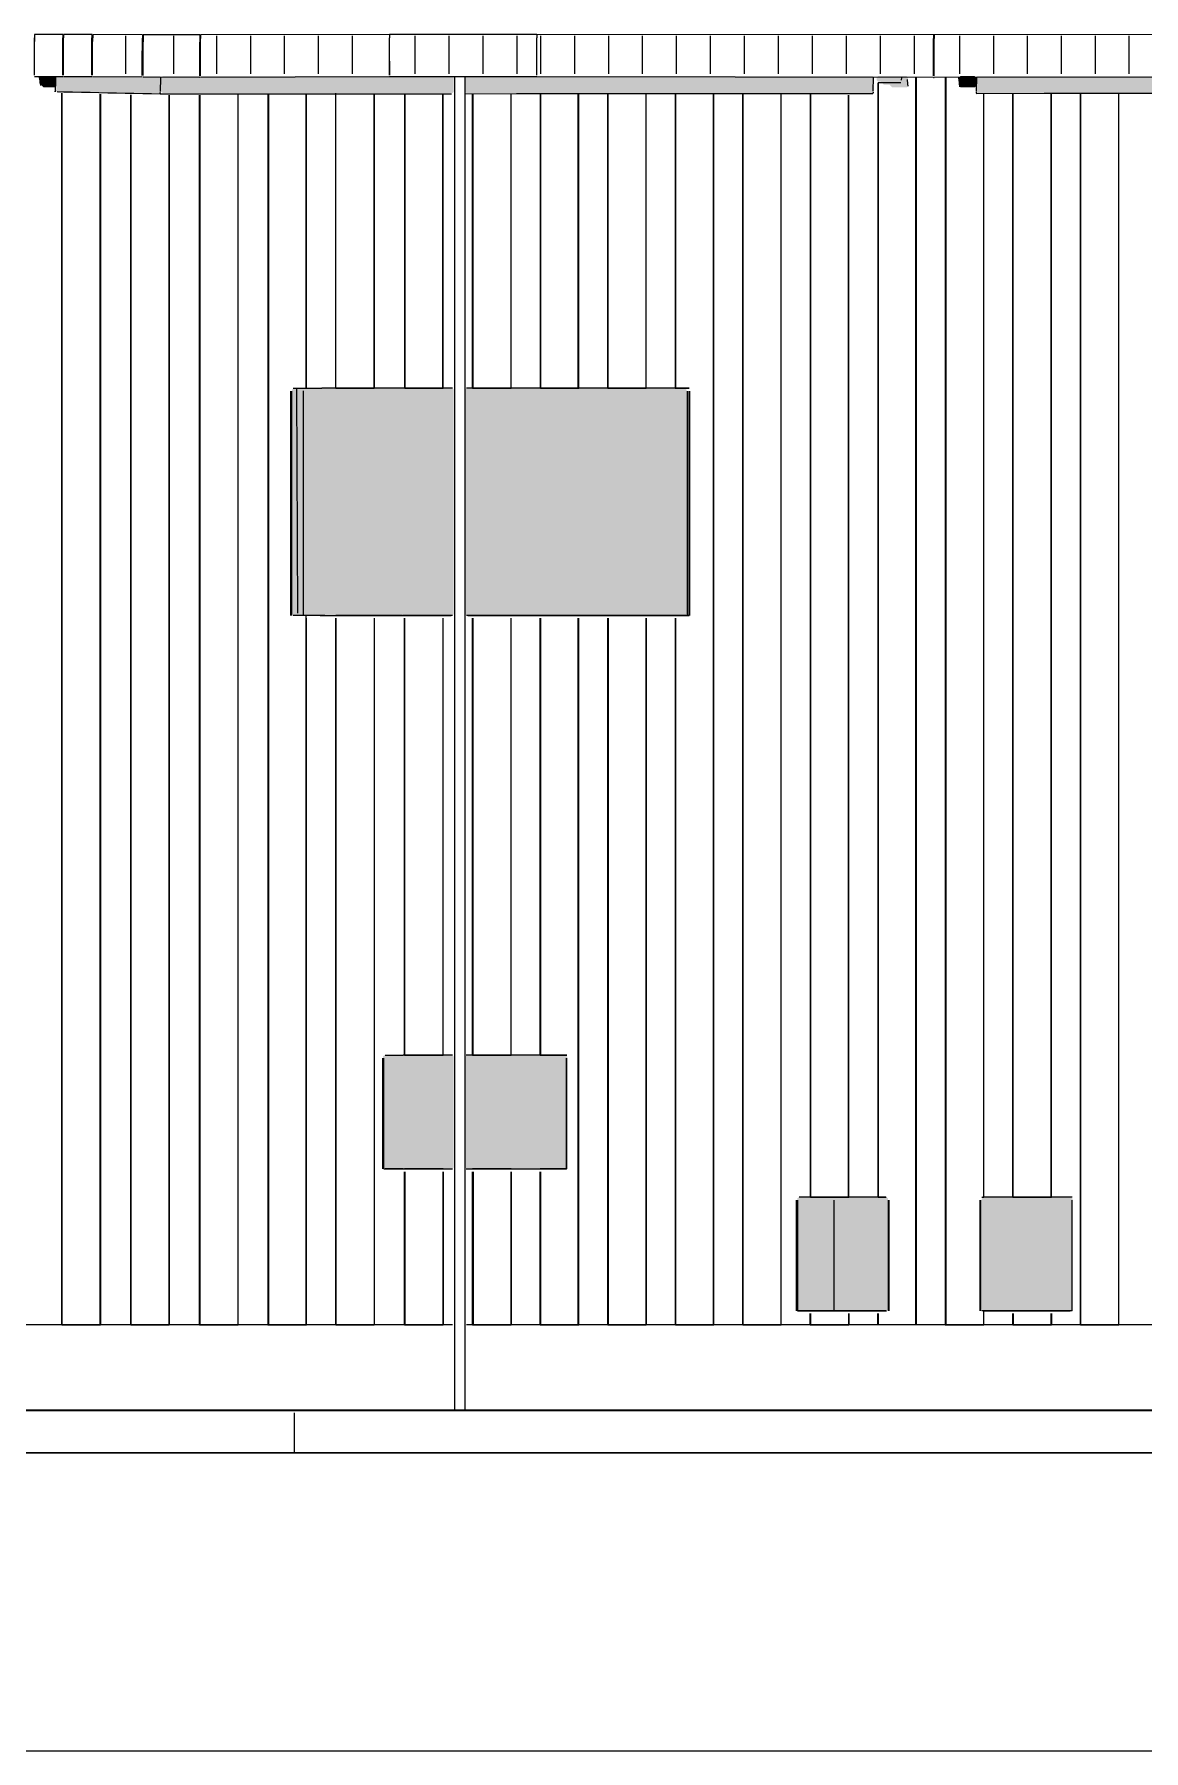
# Model space of a CAD drawing. Header units: millimetres. Extents: x 0 to 84100, y 0 to 59400.
# Drawn here: x 26707 to 30615, y 29193 to 35240 of the extents above; entities that cross this region are included whole.
import ezdxf

# ---------------------------------------------------------------- set-up
doc = ezdxf.new("R2010")
doc.units = ezdxf.units.MM
for name, color, linetype, lineweight in [('01_切断（構造・壁）', 7, 'Continuous', 35), ('09_立面の外形', 7, 'Continuous', 30), ('10_見えがかり', 7, 'Continuous', 13), ('12_見えがかり（ガラス）', 5, 'Continuous', 9), ('50_寸法', 3, 'Continuous', 9)]:
    doc.layers.add(name, color=color, linetype=linetype, lineweight=lineweight)

msp = doc.modelspace()

# ---------------------------------------------------------------- hatches: boundary and pattern name
at = {"layer": '10_見えがかり', "true_color": 0xe9dcc4}
for points in [[(26784.3, 35058.1), (26779.3, 35053.1), (26739.3, 35053.1), (26724.3, 35068.1), (26724.3, 35088.1), (26729.3, 35093.1), (26779.3, 35093.1), (26784.3, 35088.1)], [(29779.3, 35053.1), (29729.3, 35053.1), (29719.3, 35063.1), (29699.3, 35063.1), (29689.3, 35073.1), (29679.3, 35073.1), (29674.3, 35078.1), (29674.3, 35088.1), (29679.3, 35093.1), (29779.3, 35093.1), (29784.3, 35088.1), (29784.3, 35058.1)], [(30024.3, 35058.1), (30019.3, 35053.1), (29969.3, 35053.1), (29964.3, 35058.1), (29964.3, 35088.1), (29969.3, 35093.1), (30019.3, 35093.1), (30024.3, 35088.1)]]:
    msp.add_hatch(color=8, dxfattribs=at).paths.add_polyline_path(points)
at = {"layer": '10_見えがかり', "true_color": 0xbdbdbd}
for points in [[(27154.3, 35088.1), (27154.3, 35038.1), (27149.3, 35033.1), (26789.3, 35033.1), (26784.3, 35038.1), (26784.3, 35088.1), (26789.3, 35093.1), (27149.3, 35093.1)], [(28184.3, 35038.1), (28179.3, 35033.1), (27159.3, 35033.1), (27154.3, 35038.1), (27154.3, 35088.1), (27159.3, 35093.1), (28179.3, 35093.1), (28184.3, 35088.1)], [(29664.3, 35038.1), (29659.3, 35033.1), (28229.3, 35033.1), (28224.3, 35038.1), (28224.3, 35088.1), (28229.3, 35093.1), (29659.3, 35093.1), (29664.3, 35088.1)], [(32904.3, 35088.1), (32904.3, 35038.1), (32899.3, 35033.1), (30029.3, 35033.1), (30024.3, 35038.1), (30024.3, 35088.1), (30029.3, 35093.1), (32899.3, 35093.1)]]:
    msp.add_hatch(color=8, dxfattribs=at).paths.add_polyline_path(points)
at = {"layer": '12_見えがかり（ガラス）', "true_color": 0xdce9f2}
for points in [[(28184.3, 33988.1), (28184.3, 33198.1), (28179.3, 33193.1), (27619.3, 33193.1), (27614.3, 33198.1), (27614.3, 33988.1), (27619.3, 33993.1), (28179.3, 33993.1)], [(29004.3, 33988.1), (29004.3, 33198.1), (28999.3, 33193.1), (28229.3, 33193.1), (28224.3, 33198.1), (28224.3, 33988.1), (28229.3, 33993.1), (28999.3, 33993.1)], [(28184.3, 31638.1), (28184.3, 31248.1), (28179.3, 31243.1), (27939.3, 31243.1), (27934.3, 31248.1), (27934.3, 31638.1), (27939.3, 31643.1), (28179.3, 31643.1)], [(28584.3, 31638.1), (28584.3, 31248.1), (28579.3, 31243.1), (28229.3, 31243.1), (28224.3, 31248.1), (28224.3, 31638.1), (28229.3, 31643.1), (28579.3, 31643.1)], [(29709.3, 31143.1), (29714.3, 31138.1), (29714.3, 30748.1), (29709.3, 30743.1), (29399.3, 30743.1), (29394.3, 30748.1), (29394.3, 31138.1), (29399.3, 31143.1)], [(30359.3, 31143.1), (30364.3, 31138.1), (30364.3, 30748.1), (30359.3, 30743.1), (30049.3, 30743.1), (30044.3, 30748.1), (30044.3, 31138.1), (30049.3, 31143.1)]]:
    msp.add_hatch(color=8, dxfattribs=at).paths.add_polyline_path(points)

# ---------------------------------------------------------------- linework, layer by layer
at = {"layer": '01_切断（構造・壁）'}
msp.add_lwpolyline([(3834.3, 30393.1), (76265.7, 30393.1)], dxfattribs=at)
at = {"layer": '09_立面の外形'}
msp.add_lwpolyline([(69291.9, 30243.1), (12572.3, 30243.1)], dxfattribs=at)
at = {"layer": '09b_立面_大和張り'}
for points in [[(27029, 35101.1), (27029, 35235.1)], [(27198.3, 35101.1), (27198.3, 35235.1)], [(27349.2, 35101.1), (27349.2, 35235.1)], [(27468.8, 35101.1), (27468.8, 35235.1)], [(27588.3, 35101.1), (27588.3, 35235.1)], [(27707.9, 35101.1), (27707.9, 35235.1)], [(27827.5, 35101.1), (27827.5, 35235.1)], [(28048.6, 35101.1), (28048.6, 35235.1)], [(28168.2, 35101.1), (28168.2, 35235.1)], [(28287.9, 35101.1), (28287.9, 35235.1)], [(28407.6, 35101.1), (28407.6, 35235.1)], [(28490.4, 35101.1), (28490.4, 35235.1)], [(28610.1, 35101.1), (28610.1, 35235.1)], [(28729.9, 35101.1), (28729.9, 35235.1)], [(28849.6, 35101.1), (28849.6, 35235.1)], [(28969.3, 35101.1), (28969.3, 35235.1)], [(29089, 35101.1), (29089, 35235.1)], [(29208.7, 35101.1), (29208.7, 35235.1)], [(29328.5, 35101.1), (29328.5, 35235.1)], [(29448.2, 35101.1), (29448.2, 35235.1)], [(29567.9, 35101.1), (29567.9, 35235.1)], [(29687.6, 35101.1), (29687.6, 35235.1)], [(29807.3, 35101.1), (29807.3, 35235.1)], [(29967.1, 35101.1), (29967.1, 35235.1)], [(30086.5, 35101.1), (30086.5, 35235.1)], [(30205.8, 35101.1), (30205.8, 35235.1)], [(30325.1, 35101.1), (30325.1, 35235.1)], [(30444.5, 35101.1), (30444.5, 35235.1)], [(30563.8, 35101.1), (30563.8, 35235.1)]]:
    msp.add_lwpolyline(points, dxfattribs=at)
at = {"layer": '10_見えがかり'}
for points in [[(26806.7, 35240.3), (26707, 35240.3)], [(26707, 35240.3), (26707, 35215.3)], [(26707, 35240.3), (26707, 35227.8)], [(26707, 35215.3), (26707, 35227.8)], [(26707, 35202.8), (26707, 35215.3)], [(26707, 35190.3), (26707, 35202.8)], [(26806.7, 35240.3), (26806.7, 35215.3)], [(26806.7, 35240.3), (26806.7, 35227.8)], [(26806.7, 35215.3), (26806.7, 35227.8)], [(26806.7, 35202.8), (26806.7, 35215.3)], [(26806.7, 35190.3), (26806.7, 35202.8)], [(26909.2, 35240.3), (26809.3, 35240.3)], [(26809.3, 35240.3), (26809.3, 35227.8)], [(26809.3, 35215.3), (26809.3, 35227.8)], [(26809.3, 35202.8), (26809.3, 35215.3)], [(26809.3, 35190.3), (26809.3, 35202.8)], [(26909.2, 35240.3), (26909.2, 35227.8)], [(26909.2, 35215.3), (26909.2, 35227.8)], [(26909.2, 35202.8), (26909.2, 35215.3)], [(26909.2, 35190.3), (26909.2, 35202.8)], [(26911.8, 35190.3), (26911.9, 35202.8)], [(26911.9, 35202.8), (26912, 35215.3)], [(26912.2, 35240.3), (26912, 35215.3)], [(26912, 35215.3), (26912.1, 35227.8)], [(26912.2, 35240.3), (26912.1, 35227.8)], [(27087.5, 35239), (26912.2, 35240.3)], [(27087.1, 35189), (27087.2, 35201.5)], [(27087.2, 35201.5), (27087.3, 35214)], [(27087.5, 35239), (27087.3, 35214)], [(27087.3, 35214), (27087.4, 35226.5)], [(27087.5, 35239), (27087.4, 35226.5)], [(27090.2, 35201.5), (27090.3, 35214)], [(27090.2, 35189), (27090.2, 35201.5)], [(27090.4, 35239), (27090.3, 35214)], [(27290.1, 35238.2), (27090.4, 35239)], [(27289.9, 35200.7), (27290, 35213.2)], [(27289.9, 35188.2), (27289.9, 35200.7)], [(27290.1, 35238.2), (27290, 35213.2)], [(27958.1, 35240), (27291.8, 35238.2)], [(27291.8, 35238.2), (27291.8, 35225.7)], [(27291.9, 35213.2), (27291.8, 35225.7)], [(27291.9, 35200.7), (27291.9, 35213.2)], [(27291.9, 35188.2), (27291.9, 35200.7)], [(28477.2, 35240.3), (27957.5, 35240)], [(27957.5, 35240), (27957.5, 35227.5)], [(27957.5, 35215), (27957.5, 35227.5)], [(27957.5, 35202.5), (27957.5, 35215)], [(27957.5, 35190), (27957.5, 35202.5)], [(27958.1, 35240), (27958.1, 35227.5)], [(27958.2, 35215), (27958.1, 35227.5)], [(27958.2, 35202.5), (27958.2, 35215)], [(27958.2, 35190), (27958.2, 35202.5)], [(28476.8, 35215.3), (28476.9, 35227.8)], [(28476.8, 35202.8), (28476.8, 35215.3)], [(28476.8, 35190.3), (28476.8, 35202.8)], [(29874.2, 35238.3), (28476.9, 35240.3)], [(28476.9, 35240.3), (28476.9, 35227.8)], [(28477.2, 35240.3), (28477.2, 35227.8)], [(28477.2, 35215.3), (28477.2, 35227.8)], [(28477.2, 35202.8), (28477.2, 35215.3)], [(28477.2, 35190.3), (28477.2, 35202.8)], [(29874.2, 35238.3), (29874.1, 35225.8)], [(29874.1, 35213.3), (29874.1, 35225.8)], [(29874.1, 35200.8), (29874.1, 35213.3)], [(29874.1, 35188.3), (29874.1, 35200.8)], [(29875.3, 35238.3), (29874.3, 35238.3)], [(29875.3, 35238.3), (29876.4, 35238.3)], [(33058.8, 35240.3), (29876.4, 35238.3)], [(29876.4, 35238.3), (29876.4, 35225.8)], [(29876.4, 35213.3), (29876.4, 35225.8)], [(29876.4, 35200.8), (29876.4, 35213.3)], [(29876.4, 35188.3), (29876.4, 35200.8)], [(26707, 35177.8), (26707, 35190.3)], [(26707, 35165.3), (26707, 35177.8)], [(26707, 35152.8), (26707, 35165.3)], [(26707, 35140.3), (26707, 35152.8)], [(26707, 35127.8), (26707, 35140.3)], [(26806.7, 35177.8), (26806.7, 35190.3)], [(26806.7, 35165.3), (26806.7, 35177.8)], [(26806.7, 35152.8), (26806.7, 35165.3)], [(26806.7, 35140.3), (26806.7, 35152.8)], [(26806.7, 35127.8), (26806.7, 35140.3)], [(26809.3, 35177.8), (26809.3, 35190.3)], [(26809.3, 35165.3), (26809.3, 35177.8)], [(26809.3, 35152.8), (26809.3, 35165.3)], [(26809.3, 35140.3), (26809.3, 35152.8)], [(26809.3, 35127.8), (26809.3, 35140.3)], [(26909.2, 35177.8), (26909.2, 35190.3)], [(26909.2, 35165.3), (26909.2, 35177.8)], [(26909.2, 35152.8), (26909.2, 35165.3)], [(26909.2, 35140.3), (26909.2, 35152.8)], [(26909.2, 35127.8), (26909.2, 35140.3)], [(26911.3, 35127.8), (26911.4, 35140.3)], [(26911.4, 35140.3), (26911.5, 35152.8)], [(26911.5, 35152.8), (26911.6, 35165.3)], [(26911.6, 35165.3), (26911.7, 35177.8)], [(26911.7, 35177.8), (26911.8, 35190.3)], [(27086.6, 35126.5), (27086.7, 35139)], [(27086.7, 35139), (27086.8, 35151.5)], [(27086.8, 35151.5), (27086.9, 35164)], [(27086.9, 35164), (27087, 35176.5)], [(27087, 35176.5), (27087.1, 35189)], [(27089.9, 35139), (27090, 35151.5)], [(27089.9, 35126.5), (27089.9, 35139)], [(27090, 35151.5), (27090.1, 35164)], [(27090.1, 35176.5), (27090.2, 35189)], [(27090.1, 35164), (27090.1, 35176.5)], [(27289.6, 35125.7), (27289.7, 35138.2)], [(27289.7, 35150.7), (27289.8, 35163.2)], [(27289.7, 35138.2), (27289.7, 35150.7)], [(27289.8, 35175.7), (27289.9, 35188.2)], [(27289.8, 35163.2), (27289.8, 35175.7)], [(27292, 35175.7), (27291.9, 35188.2)], [(27292, 35163.2), (27292, 35175.7)], [(27292, 35150.7), (27292, 35163.2)], [(27292.1, 35138.2), (27292, 35150.7)], [(27292.1, 35125.7), (27292.1, 35138.2)], [(27957.5, 35177.5), (27957.5, 35190)], [(27957.5, 35165), (27957.5, 35177.5)], [(27957.5, 35152.5), (27957.5, 35165)], [(27957.6, 35140), (27957.5, 35152.5)], [(27957.6, 35127.5), (27957.6, 35140)], [(27958.3, 35177.5), (27958.2, 35190)], [(27958.3, 35165), (27958.3, 35177.5)], [(27958.3, 35152.5), (27958.3, 35165)], [(27958.4, 35140), (27958.3, 35152.5)], [(27958.4, 35127.5), (27958.4, 35140)], [(28476.7, 35152.8), (28476.8, 35165.3)], [(28476.7, 35140.3), (28476.7, 35152.8)], [(28476.7, 35127.8), (28476.7, 35140.3)], [(28476.8, 35177.8), (28476.8, 35190.3)], [(28476.8, 35165.3), (28476.8, 35177.8)], [(28477.3, 35177.8), (28477.2, 35190.3)], [(28477.3, 35165.3), (28477.3, 35177.8)], [(28477.3, 35152.8), (28477.3, 35165.3)], [(28477.3, 35140.3), (28477.3, 35152.8)], [(28477.3, 35127.8), (28477.3, 35140.3)], [(29874, 35163.3), (29874.1, 35175.8)], [(29874, 35150.8), (29874, 35163.3)], [(29874, 35138.3), (29874, 35150.8)], [(29874, 35125.8), (29874, 35138.3)], [(29874.1, 35175.8), (29874.1, 35188.3)], [(29876.4, 35175.8), (29876.4, 35188.3)], [(29876.4, 35163.3), (29876.4, 35175.8)], [(29876.4, 35150.8), (29876.4, 35163.3)], [(29876.4, 35138.3), (29876.4, 35150.8)], [(29876.4, 35125.8), (29876.4, 35138.3)], [(26707, 35115.3), (26707, 35127.8)], [(26707, 35102.8), (26707, 35115.3)], [(26707, 35096.6), (26707, 35102.8)], [(26806.7, 35090.3), (26707, 35090.3)], [(26725.8, 35083.9), (26724, 35090.3)], [(26729.4, 35060.1), (26725.8, 35083.9)], [(26780.7, 35086.4), (26779.8, 35037.8)], [(26806.7, 35115.3), (26806.7, 35127.8)], [(26806.7, 35102.8), (26806.7, 35115.3)], [(26806.7, 35096.6), (26806.7, 35102.8)], [(26809.3, 35115.3), (26809.3, 35127.8)], [(26809.3, 35102.8), (26809.3, 35115.3)], [(26809.3, 35096.6), (26809.3, 35102.8)], [(26909.2, 35090.3), (26809.3, 35090.3)], [(26909.2, 35115.3), (26909.2, 35127.8)], [(26909.2, 35102.8), (26909.2, 35115.3)], [(26909.2, 35096.6), (26909.2, 35102.8)], [(26911.1, 35102.8), (26911.2, 35115.3)], [(26911.1, 35096.6), (26911.1, 35102.8)], [(27086.3, 35089), (26911.1, 35090.3)], [(26911.2, 35115.3), (26911.3, 35127.8)], [(27086.4, 35101.5), (27086.5, 35114)], [(27086.4, 35095.3), (27086.4, 35101.5)], [(27086.5, 35114), (27086.6, 35126.5)], [(27289.5, 35088.2), (27089.7, 35089)], [(27089.8, 35114), (27089.9, 35126.5)], [(27089.8, 35101.5), (27089.8, 35114)], [(27089.8, 35095.3), (27089.8, 35101.5)], [(27151.1, 35087.6), (27150.2, 35039.1)], [(27151.1, 35087.6), (27150.3, 35039.1)], [(27289.5, 35100.7), (27289.6, 35113.2)], [(27289.5, 35094.4), (27289.5, 35100.7)], [(27289.6, 35113.2), (27289.6, 35125.7)], [(27292.1, 35113.2), (27292.1, 35125.7)], [(27292.2, 35100.7), (27292.1, 35113.2)], [(27292.2, 35094.4), (27292.2, 35100.7)], [(27958.5, 35090), (27292.2, 35088.2)], [(27957.6, 35115), (27957.6, 35127.5)], [(27957.6, 35102.5), (27957.6, 35115)], [(27957.6, 35096.3), (27957.6, 35102.5)], [(28477.3, 35090.3), (27957.6, 35090)], [(27958.4, 35115), (27958.4, 35127.5)], [(27958.5, 35102.5), (27958.4, 35115)], [(27958.5, 35096.3), (27958.5, 35102.5)], [(28188.2, 30393.1), (28188.2, 35090.3)], [(28224.2, 30393.1), (28224.2, 35090.3)], [(28476.7, 35115.3), (28476.7, 35127.8)], [(28476.7, 35102.8), (28476.7, 35115.3)], [(28476.7, 35096.6), (28476.7, 35102.8)], [(29873.9, 35088.3), (28476.7, 35090.3)], [(28477.3, 35115.3), (28477.3, 35127.8)], [(28477.3, 35102.8), (28477.3, 35115.3)], [(28477.3, 35096.6), (28477.3, 35102.8)], [(29661.4, 35089), (29660.5, 35040.5)], [(29760.9, 35078.7), (29762.1, 35088.5)], [(29784.3, 35066.2), (29782.4, 35081)], [(29812.2, 30693.1), (29812.2, 35089.4)], [(29813.7, 30693.1), (29813.7, 35089.4)], [(29874, 35113.3), (29874, 35125.8)], [(29874, 35100.8), (29874, 35113.3)], [(29874, 35094.5), (29874, 35100.8)], [(29874.4, 35088.3), (29875.4, 35088.3)], [(29875.4, 35088.3), (29876.5, 35088.3)], [(29876.5, 35113.3), (29876.4, 35125.8)], [(29876.5, 35100.8), (29876.5, 35113.3)], [(29876.5, 35094.5), (29876.5, 35100.8)], [(33058.8, 35090.3), (29876.5, 35088.3)], [(29915.7, 35089.5), (29915.7, 30693.1)], [(29917.2, 35089.5), (29917.2, 30693.1)], [(29964.1, 35081.7), (29962.7, 35089.3)], [(29966.8, 35055.9), (29964.1, 35081.7)], [(30026.1, 35089.1), (30024.8, 35040.7)], [(26779.8, 35037.8), (26780.1, 35039)], [(26780.1, 35039), (26780.5, 35040.2)], [(26780.5, 35040.2), (26780.8, 35041.4)], [(26780.8, 35041.4), (26781.1, 35042.6)], [(26781.1, 35042.6), (26781.4, 35043.8)], [(26781.4, 35043.8), (26781.7, 35045)], [(26810.7, 35037.1), (26787.5, 35037.7)], [(26804, 30693.1), (26804, 35032.7)], [(26804.9, 30693.1), (26804.9, 35032.7)], [(26841.5, 35036.4), (26810.7, 35037.1)], [(26872.4, 35035.7), (26841.5, 35036.4)], [(26903.3, 35035), (26872.4, 35035.7)], [(26934.1, 35034.3), (26903.3, 35035)], [(26965, 35033.6), (26934.1, 35034.3)], [(26938.7, 30693.1), (26938.7, 35029.4)], [(26939.6, 35029.4), (26939.6, 30693.1)], [(26995.8, 35032.9), (26965, 35033.6)], [(27026.7, 35032.2), (26995.8, 35032.9)], [(27057.5, 35031.5), (27026.7, 35032.2)], [(27046.7, 30693.1), (27046.7, 35027.4)], [(27047.2, 30693.1), (27047.2, 35027.4)], [(27088.4, 35030.8), (27057.5, 35031.5)], [(27119.3, 35030.1), (27088.4, 35030.8)], [(27150.1, 35029.4), (27119.3, 35030.1)], [(27149.6, 35034.3), (27149.4, 35035.5)], [(27149.5, 35035.5), (27149.6, 35034.2)], [(27149.7, 35033.1), (27149.6, 35034.3)], [(27149.6, 35034.2), (27149.7, 35033)], [(27359.3, 35029.5), (27150.1, 35029.4)], [(27181.6, 35026.5), (27181.6, 30693.1)], [(27182.1, 30693.1), (27182.1, 35026.5)], [(27288.8, 30693.1), (27288.8, 35025.8)], [(27290.6, 30693.1), (27290.6, 35025.8)], [(27568.5, 35029.7), (27359.3, 35029.5)], [(27422.9, 35027.4), (27422.9, 30693.1)], [(27424.7, 30693.1), (27424.7, 35027.4)], [(27529.1, 35029.1), (27529.1, 30693.1)], [(27531.4, 35029.1), (27531.4, 30693.1)], [(27777.6, 35029.8), (27568.5, 35029.7)], [(27662.5, 35032.1), (27662.5, 33993.1)], [(27664.8, 33993.1), (27664.8, 35032.1)], [(27768.4, 33993.1), (27768.4, 35032.5)], [(27768.5, 33993.1), (27768.5, 35032.5)], [(27986.8, 35029.9), (27777.6, 35029.8)], [(27903.4, 33993.1), (27903.4, 35030.6)], [(27903.5, 35030.6), (27903.5, 33993.1)], [(28176.1, 35030), (27986.8, 35029.9)], [(28010.6, 35029.2), (28010.6, 33993.1)], [(28011.6, 35029.2), (28011.6, 33993.1)], [(28145.4, 33993.1), (28145.4, 35026.7)], [(28146.3, 33993.1), (28146.3, 35026.7)], [(28405.2, 35030.1), (28225.9, 35030)], [(28250.6, 33993.1), (28250.6, 35029.2)], [(28252, 33993.1), (28252, 35029.2)], [(28385, 35029.3), (28385, 33993.1)], [(28386.4, 33993.1), (28386.4, 35029.3)], [(28614.4, 35030.3), (28405.2, 35030.1)], [(28488.5, 35029.3), (28488.5, 33993.1)], [(28489.9, 35029.3), (28489.9, 33993.1)], [(28823.6, 35030.4), (28614.4, 35030.3)], [(28622.9, 33993.1), (28622.9, 35029.2)], [(28624.3, 33993.1), (28624.3, 35029.2)], [(28726.4, 33993.1), (28726.4, 35029.5)], [(28727.8, 33993.1), (28727.8, 35029.5)], [(29032.8, 35030.5), (28823.6, 35030.4)], [(28860.7, 35029.5), (28860.7, 33993.1)], [(28862.2, 33993.1), (28862.2, 35029.5)], [(28964.2, 35029.6), (28964.2, 33993.1)], [(28965.7, 35029.6), (28965.7, 33993.1)], [(29242, 35030.6), (29032.8, 35030.5)], [(29098.6, 30693.1), (29098.6, 35031.9)], [(29100, 30693.1), (29100, 35031.9)], [(29202.1, 30693.1), (29202.1, 35029)], [(29203.5, 30693.1), (29203.5, 35029)], [(29451.2, 35030.7), (29242, 35030.6)], [(29336.5, 35029.1), (29336.5, 30693.1)], [(29337.9, 30693.1), (29337.9, 35029.1)], [(29440, 35029.2), (29440, 31143.1)], [(29441.4, 35029.2), (29441.4, 31143.1)], [(29660.4, 35030.9), (29451.2, 35030.7)], [(29574.4, 31143.1), (29574.4, 35026.1)], [(29575.8, 31143.1), (29575.8, 35026.1)], [(29660.9, 35033.3), (29660.6, 35032.1)], [(29661.1, 35034.5), (29660.9, 35033.3)], [(29661.4, 35035.7), (29661.1, 35034.5)], [(29661.6, 35037), (29661.4, 35035.7)], [(29677.9, 35069.4), (29677.9, 31143.1)], [(29679.3, 35069.4), (29679.3, 31143.1)], [(29759.6, 35069), (29679.7, 35069)], [(29785, 35057.9), (29784.3, 35066.2)], [(30264.1, 35031.3), (30024.6, 35031)], [(30025.1, 35033.6), (30025.3, 35034.8)], [(30025.3, 35034.8), (30025.6, 35036.1)], [(30025.6, 35036.1), (30025.8, 35037.3)], [(30025.8, 35037.3), (30026.1, 35038.6)], [(30050.1, 35029.7), (30050.1, 31143.1)], [(30051.5, 31143.1), (30051.5, 35029.7)], [(30153.6, 31143.1), (30153.6, 35029.7)], [(30155, 31143.1), (30155, 35029.7)], [(30503.7, 35031.5), (30264.1, 35031.3)], [(30288, 35029.8), (30288, 31143.1)], [(30289.4, 31143.1), (30289.4, 35029.8)], [(30391.5, 30693.1), (30391.5, 35029.9)], [(30392.9, 30693.1), (30392.9, 35029.9)], [(30743.2, 35031.7), (30503.7, 35031.5)], [(30525.8, 35030), (30525.8, 30693.1)], [(30527.3, 30693.1), (30527.3, 35030)], [(27618.8, 33993.1), (27662.5, 33993.1)], [(27619.9, 33993.1), (27718.8, 33993.1)], [(27621.1, 33993.1), (27664.8, 33993.1)], [(27635, 33201.1), (27631.5, 33990.5)], [(27664.8, 33993.1), (27662.5, 33993.1)], [(27812.1, 33993.1), (27718.8, 33993.1)], [(27768.4, 33993.1), (27903.4, 33993.1)], [(27768.5, 33993.1), (27903.5, 33993.1)], [(28005.7, 33993.1), (27812.1, 33993.1)], [(28179.5, 33993.1), (28005.7, 33993.1)], [(28145.4, 33993.1), (28010.6, 33993.1)], [(28011.6, 33993.1), (28146.3, 33993.1)], [(29013.6, 33993.1), (28228.7, 33993.1)], [(28252, 33993.1), (28250.6, 33993.1)], [(28250.6, 33993.1), (28385, 33993.1)], [(28252, 33993.1), (28386.4, 33993.1)], [(28386.4, 33993.1), (28385, 33993.1)], [(28489.9, 33993.1), (28488.5, 33993.1)], [(28622.9, 33993.1), (28488.5, 33993.1)], [(28489.9, 33993.1), (28624.3, 33993.1)], [(28624.3, 33993.1), (28622.9, 33993.1)], [(28727.8, 33993.1), (28726.4, 33993.1)], [(28726.4, 33993.1), (28860.7, 33993.1)], [(28727.8, 33993.1), (28862.2, 33993.1)], [(28862.2, 33993.1), (28860.7, 33993.1)], [(28965.7, 33993.1), (28964.2, 33993.1)], [(28964.2, 33993.1), (29013.6, 33993.1)], [(28965.7, 33993.1), (29005.1, 33993.1)], [(27610, 33193.1), (27610, 33983.1)], [(27610.1, 33983.1), (27610.1, 33193.1)], [(27612.4, 33983.1), (27612.4, 33193.1)], [(27655.1, 33195), (27654.5, 33984.2)], [(29013.6, 33193.1), (29013.6, 33983.1)], [(29013.6, 33983.1), (29013.6, 33193.1)], [(29015, 33983.1), (29015, 33193.1)], [(27662.5, 33193.1), (27618.8, 33193.1)], [(27718.8, 33193.1), (27619.9, 33193.1)], [(27664.8, 33193.1), (27621.1, 33193.1)], [(27664.8, 33193.1), (27662.5, 33193.1)], [(27662.5, 33193.1), (27662.5, 30693.1)], [(27664.8, 30693.1), (27664.8, 33183.1)], [(27718.8, 33193.1), (27812.1, 33193.1)], [(27903.4, 33193.1), (27768.4, 33193.1)], [(27768.4, 33183.1), (27768.4, 30693.1)], [(27903.5, 33193.1), (27768.5, 33193.1)], [(27768.5, 30693.1), (27768.5, 33183.1)], [(27812.1, 33193.1), (28005.7, 33193.1)], [(27903.4, 33183.1), (27903.4, 30693.1)], [(27903.5, 33183.1), (27903.5, 30693.1)], [(28179.5, 33193.1), (28005.7, 33193.1)], [(28145.4, 33193.1), (28010.6, 33193.1)], [(28010.6, 31643.1), (28010.6, 33183.1)], [(28146.3, 33193.1), (28011.6, 33193.1)], [(28011.6, 31643.1), (28011.6, 33183.1)], [(28145.4, 33183.1), (28145.4, 31643.1)], [(28146.3, 31643.1), (28146.3, 33183.1)], [(29013.6, 33193.1), (28228.7, 33193.1)], [(28385, 33193.1), (28250.6, 33193.1)], [(28252, 33193.1), (28250.6, 33193.1)], [(28250.6, 31643.1), (28250.6, 33183.1)], [(28386.4, 33193.1), (28252, 33193.1)], [(28252, 31643.1), (28252, 33183.1)], [(28386.4, 33193.1), (28385, 33193.1)], [(28385, 33183.1), (28385, 31643.1)], [(28386.4, 31643.1), (28386.4, 33183.1)], [(28622.9, 33193.1), (28488.5, 33193.1)], [(28489.9, 33193.1), (28488.5, 33193.1)], [(28488.5, 31643.1), (28488.5, 33183.1)], [(28624.3, 33193.1), (28489.9, 33193.1)], [(28489.9, 33183.1), (28489.9, 31643.1)], [(28624.3, 33193.1), (28622.9, 33193.1)], [(28622.9, 30693.1), (28622.9, 33183.1)], [(28624.3, 30693.1), (28624.3, 33183.1)], [(28727.8, 33193.1), (28726.4, 33193.1)], [(28860.7, 33193.1), (28726.4, 33193.1)], [(28726.4, 30693.1), (28726.4, 33183.1)], [(28862.2, 33193.1), (28727.8, 33193.1)], [(28727.8, 33183.1), (28727.8, 30693.1)], [(28862.2, 33193.1), (28860.7, 33193.1)], [(28860.7, 33183.1), (28860.7, 30693.1)], [(28862.2, 33183.1), (28862.2, 30693.1)], [(28965.7, 33193.1), (28964.2, 33193.1)], [(28964.2, 33193.1), (29013.6, 33193.1)], [(28964.2, 33183.1), (28964.2, 30693.1)], [(28965.7, 33193.1), (29005.1, 33193.1)], [(28965.7, 33183.1), (28965.7, 30693.1)], [(27933.7, 31243.1), (27933.7, 31633.1)], [(27942.7, 31643.1), (28005.7, 31643.1)], [(28179.5, 31643.1), (28005.7, 31643.1)], [(28010.6, 31643.1), (28145.4, 31643.1)], [(28011.6, 31643.1), (28146.3, 31643.1)], [(28581.5, 31643.1), (28228.3, 31643.1)], [(28252, 31643.1), (28250.6, 31643.1)], [(28250.6, 31643.1), (28385, 31643.1)], [(28252, 31643.1), (28386.4, 31643.1)], [(28386.4, 31643.1), (28385, 31643.1)], [(28489.9, 31643.1), (28488.5, 31643.1)], [(28488.5, 31643.1), (28581.5, 31643.1)], [(28489.9, 31643.1), (28582.9, 31643.1)], [(28582.9, 31643.1), (28581.5, 31643.1)], [(28581.5, 31243.1), (28581.5, 31633.1)], [(28581.5, 31243.1), (28581.5, 31633.1)], [(28582.9, 31243.1), (28582.9, 31633.1)], [(28005.7, 31243.1), (27942.7, 31243.1)], [(28005.7, 31243.1), (28179.5, 31243.1)], [(28145.4, 31243.1), (28010.6, 31243.1)], [(28010.6, 30693.1), (28010.6, 31233.1)], [(28146.3, 31243.1), (28011.6, 31243.1)], [(28011.6, 31233.1), (28011.6, 30693.1)], [(28145.4, 31233.1), (28145.4, 30693.1)], [(28146.3, 31233.1), (28146.3, 30693.1)], [(28228.3, 31243.1), (28581.5, 31243.1)], [(28252, 31243.1), (28250.6, 31243.1)], [(28385, 31243.1), (28250.6, 31243.1)], [(28250.6, 30693.1), (28250.6, 31233.1)], [(28386.4, 31243.1), (28252, 31243.1)], [(28252, 31233.1), (28252, 30693.1)], [(28386.4, 31243.1), (28385, 31243.1)], [(28385, 31233.1), (28385, 30693.1)], [(28386.4, 31233.1), (28386.4, 30693.1)], [(28489.9, 31243.1), (28488.5, 31243.1)], [(28581.5, 31243.1), (28488.5, 31243.1)], [(28488.5, 30693.1), (28488.5, 31233.1)], [(28582.9, 31243.1), (28489.9, 31243.1)], [(28489.9, 31233.1), (28489.9, 30693.1)], [(28582.9, 31243.1), (28581.5, 31243.1)], [(29705.3, 31143.1), (29401.2, 31143.1)], [(29441.4, 31143.1), (29440, 31143.1)], [(29574.4, 31143.1), (29440, 31143.1)], [(29441.4, 31143.1), (29575.8, 31143.1)], [(29575.8, 31143.1), (29574.4, 31143.1)], [(29679.3, 31143.1), (29677.9, 31143.1)], [(29705.8, 31143.1), (29677.9, 31143.1)], [(29679.3, 31143.1), (29707.2, 31143.1)], [(30044.4, 31143.1), (30050.1, 31143.1)], [(30045.8, 31143.1), (30051.5, 31143.1)], [(30362.1, 31143.1), (30048.5, 31143.1)], [(30051.5, 31143.1), (30050.1, 31143.1)], [(30155, 31143.1), (30153.6, 31143.1)], [(30153.6, 31143.1), (30288, 31143.1)], [(30155, 31143.1), (30289.4, 31143.1)], [(30289.4, 31143.1), (30288, 31143.1)], [(29391.4, 30743.1), (29391.4, 31133.1)], [(29523.8, 30743.1), (29523.8, 31133.1)], [(29715.1, 30743.1), (29715.1, 31133.1)], [(29715.1, 31133.1), (29715.1, 30743.1)], [(29716.6, 31133.1), (29716.6, 30743.1)], [(30038.7, 30743.1), (30038.7, 31133.1)], [(30038.7, 31133.1), (30038.7, 30743.1)], [(30040.1, 31133.1), (30040.1, 30743.1)], [(30362.1, 30743.1), (30362.1, 31133.1)], [(29705.3, 30743.1), (29401.2, 30743.1)], [(29441.4, 30743.1), (29440, 30743.1)], [(29574.4, 30743.1), (29440, 30743.1)], [(29440, 30693.1), (29440, 30733.1)], [(29575.8, 30743.1), (29441.4, 30743.1)], [(29441.4, 30733.1), (29441.4, 30693.1)], [(29575.8, 30743.1), (29574.4, 30743.1)], [(29574.4, 30733.1), (29574.4, 30693.1)], [(29575.8, 30733.1), (29575.8, 30693.1)], [(29679.3, 30743.1), (29677.9, 30743.1)], [(29705.8, 30743.1), (29677.9, 30743.1)], [(29677.9, 30693.1), (29677.9, 30733.1)], [(29707.2, 30743.1), (29679.3, 30743.1)], [(29679.3, 30733.1), (29679.3, 30693.1)], [(30050.1, 30743.1), (30044.4, 30743.1)], [(30051.5, 30743.1), (30045.8, 30743.1)], [(30362.1, 30743.1), (30048.5, 30743.1)], [(30051.5, 30743.1), (30050.1, 30743.1)], [(30050.1, 30743.1), (30050.1, 30693.1)], [(30051.5, 30693.1), (30051.5, 30743.1)], [(30155, 30743.1), (30153.6, 30743.1)], [(30288, 30743.1), (30153.6, 30743.1)], [(30153.6, 30693.1), (30153.6, 30733.1)], [(30289.4, 30743.1), (30155, 30743.1)], [(30155, 30733.1), (30155, 30693.1)], [(30289.4, 30743.1), (30288, 30743.1)], [(30288, 30733.1), (30288, 30693.1)], [(30289.4, 30733.1), (30289.4, 30693.1)], [(26712.7, 30693.1), (26418.4, 30693.1)], [(27010, 30693.1), (26712.7, 30693.1)], [(26804, 30693.1), (26938.7, 30693.1)], [(26804.9, 30693.1), (26939.6, 30693.1)], [(27307.7, 30693.1), (27010, 30693.1)], [(27046.7, 30693.1), (27181.6, 30693.1)], [(27047.2, 30693.1), (27182.1, 30693.1)], [(27290.6, 30693.1), (27288.8, 30693.1)], [(27288.8, 30693.1), (27422.9, 30693.1)], [(27290.6, 30693.1), (27424.7, 30693.1)], [(27603, 30693.1), (27307.7, 30693.1)], [(27424.7, 30693.1), (27422.9, 30693.1)], [(27531.4, 30693.1), (27529.1, 30693.1)], [(27529.1, 30693.1), (27662.5, 30693.1)], [(27531.4, 30693.1), (27664.8, 30693.1)], [(27718.8, 30693.1), (27603, 30693.1)], [(27664.8, 30693.1), (27662.5, 30693.1)], [(27812.1, 30693.1), (27718.8, 30693.1)], [(27768.4, 30693.1), (27903.4, 30693.1)], [(27768.5, 30693.1), (27903.5, 30693.1)], [(28005.7, 30693.1), (27812.1, 30693.1)], [(28179.5, 30693.1), (28005.7, 30693.1)], [(28010.6, 30693.1), (28145.4, 30693.1)], [(28011.6, 30693.1), (28146.3, 30693.1)], [(40274, 30693.1), (28228.8, 30693.1)], [(28252, 30693.1), (28250.6, 30693.1)], [(28250.6, 30693.1), (28385, 30693.1)], [(28252, 30693.1), (28386.4, 30693.1)], [(28386.4, 30693.1), (28385, 30693.1)], [(28489.9, 30693.1), (28488.5, 30693.1)], [(28488.5, 30693.1), (28622.9, 30693.1)], [(28489.9, 30693.1), (28624.3, 30693.1)], [(28624.3, 30693.1), (28622.9, 30693.1)], [(28727.8, 30693.1), (28726.4, 30693.1)], [(28726.4, 30693.1), (28860.7, 30693.1)], [(28727.8, 30693.1), (28862.2, 30693.1)], [(28862.2, 30693.1), (28860.7, 30693.1)], [(28965.7, 30693.1), (28964.2, 30693.1)], [(29098.6, 30693.1), (28964.2, 30693.1)], [(28965.7, 30693.1), (29100, 30693.1)], [(29100, 30693.1), (29098.6, 30693.1)], [(29203.5, 30693.1), (29202.1, 30693.1)], [(29202.1, 30693.1), (29336.5, 30693.1)], [(29203.5, 30693.1), (29337.9, 30693.1)], [(29337.9, 30693.1), (29336.5, 30693.1)], [(29441.4, 30693.1), (29440, 30693.1)], [(29440, 30693.1), (29574.4, 30693.1)], [(29441.4, 30693.1), (29575.8, 30693.1)], [(29575.8, 30693.1), (29574.4, 30693.1)], [(29812.2, 30693.1), (29677.9, 30693.1)], [(29679.3, 30693.1), (29677.9, 30693.1)], [(29813.7, 30693.1), (29679.3, 30693.1)], [(29813.7, 30693.1), (29812.2, 30693.1)], [(29917.2, 30693.1), (29915.7, 30693.1)], [(29915.7, 30693.1), (30050.1, 30693.1)], [(29917.2, 30693.1), (30051.5, 30693.1)], [(30051.5, 30693.1), (30050.1, 30693.1)], [(30155, 30693.1), (30153.6, 30693.1)], [(30153.6, 30693.1), (30288, 30693.1)], [(30155, 30693.1), (30289.4, 30693.1)], [(30289.4, 30693.1), (30288, 30693.1)], [(30392.9, 30693.1), (30391.5, 30693.1)], [(30391.5, 30693.1), (30525.8, 30693.1)], [(30392.9, 30693.1), (30527.3, 30693.1)], [(30527.3, 30693.1), (30525.8, 30693.1)], [(27613.4, 30393.1), (24616.4, 30393.1)], [(28183.4, 30393.1), (27613.4, 30393.1)], [(27623.4, 30243.1), (27623.4, 30383.1)], [(27623.4, 30243.1), (27623.4, 30383.1)], [(28188.2, 30393.1), (28202.8, 30393.1)], [(28188.3, 30393.1), (28202.9, 30393.1)], [(28188.4, 30393.1), (28202.9, 30393.1)], [(28188.6, 30393.1), (28203, 30393.1)], [(28188.8, 30393.1), (28203.1, 30393.1)], [(28189.6, 30393.1), (28190.7, 30393.1)], [(28191.6, 30393.1), (28190.3, 30393.1)], [(28190.3, 30393.1), (28200.2, 30393.1)], [(28190.7, 30393.1), (28192.1, 30393.1)], [(28190.7, 30393.1), (28200.4, 30393.1)], [(28193.2, 30393.1), (28191.6, 30393.1)], [(28192.1, 30393.1), (28193.7, 30393.1)], [(28193.7, 30393.1), (28195.6, 30393.1)], [(28195.6, 30393.1), (28197.7, 30393.1)], [(28195.6, 30393.1), (28202.9, 30393.1)], [(28197.7, 30393.1), (28199.9, 30393.1)], [(28197.7, 30393.1), (28203.9, 30393.1)], [(28199.9, 30393.1), (28202.2, 30393.1)], [(28202.2, 30393.1), (28204.4, 30393.1)], [(28204.4, 30393.1), (28206.6, 30393.1)], [(28206.6, 30393.1), (28208.7, 30393.1)], [(28208.7, 30393.1), (28211, 30393.1)], [(28211, 30393.1), (28213.2, 30393.1)], [(28213.2, 30393.1), (28215.3, 30393.1)], [(28216.7, 30393.1), (28214.6, 30393.1)], [(28220.3, 30393.1), (28215.2, 30393.1)], [(28215.3, 30393.1), (28217.4, 30393.1)], [(28221.7, 30393.1), (28215.9, 30393.1)], [(28222.1, 30393.1), (28216.1, 30393.1)], [(28222.8, 30393.1), (28216.5, 30393.1)], [(28223.1, 30393.1), (28216.6, 30393.1)], [(28218.6, 30393.1), (28216.7, 30393.1)], [(28223.5, 30393.1), (28216.8, 30393.1)], [(28223.7, 30393.1), (28216.9, 30393.1)], [(28224.1, 30393.1), (28217.1, 30393.1)], [(28224, 30393.1), (28217.1, 30393.1)], [(28224.2, 30393.1), (28217.2, 30393.1)], [(28217.4, 30393.1), (28219.2, 30393.1)], [(28220.3, 30393.1), (28218.6, 30393.1)], [(28219.2, 30393.1), (28220.8, 30393.1)], [(28221.7, 30393.1), (28220.3, 30393.1)], [(28220.8, 30393.1), (28222.1, 30393.1)], [(28222.8, 30393.1), (28221.7, 30393.1)], [(30613.4, 30393.1), (28233.4, 30393.1)], [(33615.6, 30393.1), (30613.4, 30393.1)], [(24628.5, 30243.1), (27623.4, 30243.1)], [(27623.4, 30243.1), (30621.1, 30243.1)]]:
    msp.add_lwpolyline(points, dxfattribs=at)
at = {"layer": '12_見えがかり（ガラス）'}
for points in [[(29007.8, 33193.1), (29007.8, 33983.1)], [(27714, 33193.1), (27618.4, 33193.1)], [(27714, 33193.1), (27812.9, 33193.1)], [(27730.1, 33193.1), (27720.9, 33193.1)], [(27813.2, 33193.1), (27804, 33193.1)], [(28003.8, 33193.1), (27812.9, 33193.1)], [(28002.8, 33193.1), (27813.2, 33193.1)], [(28003.8, 33193.1), (28175, 33193.1)], [(28233.8, 33193.1), (29007.8, 33193.1)], [(28647.9, 33193.1), (28995, 33193.1)], [(27937.3, 31243.1), (27937.3, 31633.1)], [(27937.3, 31243.1), (28003.8, 31243.1)], [(28002.8, 31243.1), (27993.7, 31243.1)], [(28003.8, 31243.1), (28175, 31243.1)], [(28233.1, 31243.1), (28575.2, 31243.1)], [(28497.8, 31243.1), (28576.8, 31243.1)], [(29394.6, 30743.1), (29394.6, 31133.1)], [(29396.3, 30743.1), (29396.3, 31133.1)], [(29394.6, 30743.1), (29396.3, 30743.1)], [(29394.6, 30743.1), (29708.5, 30743.1)], [(29484.5, 30743.1), (29396.3, 30743.1)], [(30051.6, 30743.1), (30355.3, 30743.1)], [(30356.8, 30743.1), (30307.8, 30743.1)]]:
    msp.add_lwpolyline(points, dxfattribs=at)
at = {"layer": '50_寸法'}
msp.add_lwpolyline([(6334.3, 29193.1), (73765.7, 29193.1)], dxfattribs=at)

doc.saveas('drawing.dxf')
